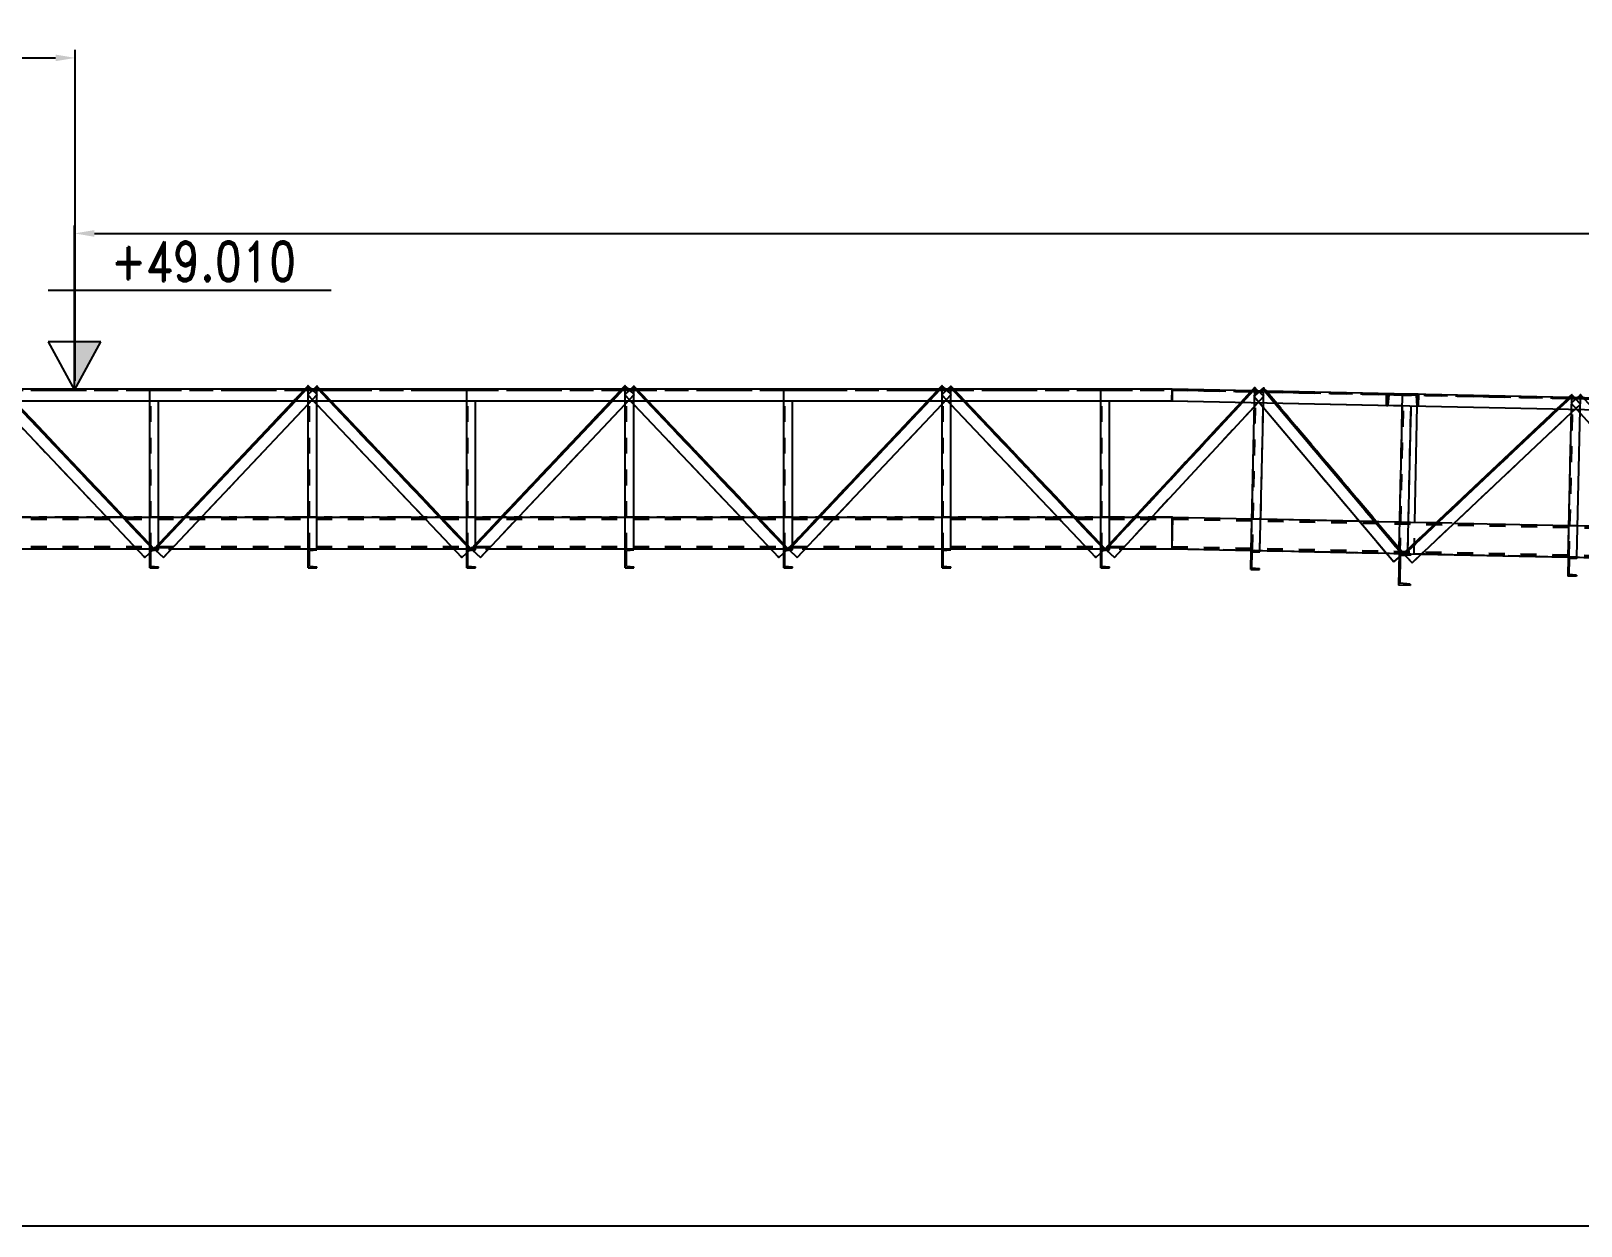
# Model space of a CAD drawing. Header units: millimetres. Extents: x 2368 to 8313, y 7493 to 11698.
# Drawn here: x 5892.6 to 6088.2, y 8225.6 to 8376.3 of the extents above; entities that cross this region are included whole.
import ezdxf
from ezdxf.enums import TextEntityAlignment as Align

# ---------------------------------------------------------------- set-up
doc = ezdxf.new("R2010")
doc.units = ezdxf.units.MM
for name, pattern in [('XKITLINE00', [0]), ('XKITLINE02', [4, 2, -2]), ('XKITLINE03', [6, 3, -1, 1, -1])]:
    doc.linetypes.add(name, pattern=pattern)
doc.layers.add('3', color=120, linetype='Continuous')
doc.styles.add('ROMAND', font='romand.shx')
doc.styles.add('ROMANS', font='romans.shx')
doc.dimstyles.new('MD300', dxfattribs={"dimtxt": 2.5, "dimasz": 2.5, "dimexe": 1, "dimexo": 1, "dimgap": 0.5, "dimtad": 1, "dimdec": 1, "dimlfac": 50, "dimrnd": 0.5, "dimdsep": 46, "dimtxsty": 'ROMANS', "dimcen": 1, "dimclrd": 146, "dimclre": 146, "dimclrt": 30, "dimadec": 1, "dimazin": 2, "dimtfac": 1, "dimtdec": 1, "dimtmove": 0, "dimatfit": 1, "dimfxl": 1, "dimtolj": 1, "dimtzin": 0, "dimlwd": -1, "dimlwe": -1, "dimarcsym": 0})

# ---------------------------------------------------------------- blocks, each defined once
blk = doc.blocks.new('*D53')
at = {"color": 146, "transparency": 16777216}
for p, q in [((4535.08, 8331.99), (4535.08, 8373.91)), ((5898.19, 8332.16), (5898.19, 8373.91)), ((4537.58, 8372.91), (5895.69, 8372.91))]:
    blk.add_line(p, q, dxfattribs=at)
for points in [[(4537.58, 8373.33), (4537.58, 8372.5), (4535.08, 8372.91)], [(5895.69, 8373.33), (5895.69, 8372.5), (5898.19, 8372.91)]]:
    blk.add_solid(points, dxfattribs=at)
at = {"layer": 'Defpoints', "color": 0, "transparency": 16777216}
for p in [(5898.19, 8372.91), (4535.08, 8330.99), (5898.19, 8331.16)]:
    blk.add_point(p, dxfattribs=at)
at = {"color": 30, "transparency": 16777216, "insert": (5216.63, 8374.66), "char_height": 2.5, "attachment_point": 5, "style": 'ROMANS'}
blk.add_mtext('\\A1;68155', dxfattribs=at)
blk = doc.blocks.new('*D54')
at = {"color": 146, "transparency": 16777216}
for p, q in [((5898.09, 8331.99), (5898.09, 8351.77)), ((5900.59, 8350.77), (6293.85, 8350.77)), ((6296.35, 8326.87), (6296.35, 8351.77))]:
    blk.add_line(p, q, dxfattribs=at)
for points in [[(5900.59, 8351.19), (5900.59, 8350.35), (5898.09, 8350.77)], [(6293.85, 8351.19), (6293.85, 8350.35), (6296.35, 8350.77)]]:
    blk.add_solid(points, dxfattribs=at)
at = {"layer": 'Defpoints', "color": 0, "transparency": 16777216}
for p in [(6296.35, 8350.77), (5898.09, 8330.99), (6296.35, 8325.87)]:
    blk.add_point(p, dxfattribs=at)
at = {"color": 30, "transparency": 16777216, "insert": (6097.22, 8352.52), "char_height": 2.5, "attachment_point": 5, "style": 'ROMANS'}
blk.add_mtext('\\A1;19913', dxfattribs=at)

msp = doc.modelspace()

# ---------------------------------------------------------------- linework, layer by layer
at = {"color": 3, "linetype": 'XKITLINE02'}
for p, q in [((5216.5882, 8331.1614), (6036.5882, 8331.1614)), ((5216.5882, 8330.9914), (6036.5882, 8330.9914)), ((5216.5882, 8330.9914), (6036.5881, 8330.9914)), ((5888.5666, 8331.3994), (5908.0223, 8310.8812)), ((5888.6827, 8331.5095), (5908.1384, 8310.9913)), ((5907.5884, 8311.3388), (5907.5884, 8330.9913)), ((5907.5884, 8330.9913), (5908.6884, 8330.9913)), ((5907.5884, 8310.9913), (5907.5884, 8330.9913)), ((5907.5884, 8330.9913), (5908.6884, 8330.9913)), ((5907.7284, 8310.9913), (5907.7284, 8330.9913)), ((5907.7284, 8310.9913), (5907.7284, 8330.9913)), ((5908.1384, 8310.9913), (5927.5559, 8331.5397)), ((5908.2547, 8310.8815), (5927.6722, 8331.4298)), ((5908.6884, 8311.3404), (5908.6884, 8330.9913)), ((5908.6884, 8310.9913), (5908.6884, 8330.9913)), ((5925.781, 8329.6614), (5927.1985, 8331.1614)), ((5926.0012, 8329.6614), (5927.4186, 8331.1614)), ((5927.5217, 8330.4086), (5928.6827, 8331.5095)), ((5927.5217, 8330.4086), (5928.3156, 8331.1614)), ((5927.5559, 8331.5397), (5928.7189, 8330.4408)), ((5927.5884, 8329.6614), (5927.5884, 8330.9913)), ((5927.5884, 8330.9913), (5928.6884, 8330.9913)), ((5927.5884, 8310.9913), (5927.5884, 8330.9913)), ((5927.5884, 8330.9913), (5928.6884, 8330.9913)), ((5927.7284, 8310.9913), (5927.7284, 8330.9913)), ((5927.7284, 8310.9913), (5927.7284, 8330.9913)), ((5927.9562, 8331.1614), (5928.7189, 8330.4408)), ((5928.5666, 8331.3994), (5948.0223, 8310.8812)), ((5928.6827, 8331.5095), (5948.1384, 8310.9913)), ((5928.6884, 8329.6614), (5928.6884, 8330.9913)), ((5928.6884, 8310.9913), (5928.6884, 8330.9913)), ((5928.7923, 8331.1614), (5930.2146, 8329.6614)), ((5929.0127, 8331.1614), (5930.4351, 8329.6614)), ((5947.5884, 8311.3388), (5947.5884, 8330.9913)), ((5947.5884, 8330.9913), (5948.6884, 8330.9913)), ((5947.5884, 8310.9913), (5947.5884, 8330.9913)), ((5947.5884, 8330.9913), (5948.6884, 8330.9913)), ((5947.7284, 8310.9913), (5947.7284, 8330.9913)), ((5947.7284, 8310.9913), (5947.7284, 8330.9913)), ((5948.1384, 8310.9913), (5967.5559, 8331.5397)), ((5948.2547, 8310.8815), (5967.6722, 8331.4298)), ((5948.6884, 8311.3404), (5948.6884, 8330.9913)), ((5948.6884, 8310.9913), (5948.6884, 8330.9913)), ((5965.781, 8329.6614), (5967.1985, 8331.1614)), ((5966.0012, 8329.6614), (5967.4186, 8331.1614)), ((5967.5217, 8330.4086), (5968.6827, 8331.5095)), ((5967.5217, 8330.4086), (5968.3156, 8331.1614)), ((5967.5559, 8331.5397), (5968.7189, 8330.4408)), ((5967.5884, 8329.6614), (5967.5884, 8330.9913)), ((5967.5884, 8330.9913), (5968.6884, 8330.9913)), ((5967.5884, 8310.9913), (5967.5884, 8330.9913)), ((5967.5884, 8330.9913), (5968.6884, 8330.9913)), ((5967.7284, 8310.9913), (5967.7284, 8330.9913)), ((5967.7284, 8310.9913), (5967.7284, 8330.9913)), ((5967.9562, 8331.1614), (5968.7189, 8330.4408)), ((5968.5666, 8331.3994), (5988.0223, 8310.8812)), ((5968.6827, 8331.5095), (5988.1384, 8310.9913)), ((5968.6884, 8329.6614), (5968.6884, 8330.9913)), ((5968.6884, 8310.9913), (5968.6884, 8330.9913)), ((5968.7923, 8331.1614), (5970.2146, 8329.6614)), ((5969.0127, 8331.1614), (5970.4351, 8329.6614)), ((5987.5884, 8311.3388), (5987.5884, 8330.9913)), ((5987.5884, 8330.9913), (5988.6884, 8330.9913)), ((5987.5884, 8310.9913), (5987.5884, 8330.9913)), ((5987.5884, 8330.9913), (5988.6884, 8330.9913)), ((5987.7284, 8310.9913), (5987.7284, 8330.9913)), ((5987.7284, 8310.9913), (5987.7284, 8330.9913)), ((5988.1384, 8310.9913), (6007.5559, 8331.5397)), ((5988.2547, 8310.8815), (6007.6722, 8331.4298)), ((5988.6884, 8311.3404), (5988.6884, 8330.9913)), ((5988.6884, 8310.9913), (5988.6884, 8330.9913)), ((6005.781, 8329.6614), (6007.1985, 8331.1614)), ((6006.0012, 8329.6614), (6007.4186, 8331.1614)), ((6007.5217, 8330.4086), (6008.6827, 8331.5095)), ((6007.5217, 8330.4086), (6008.3156, 8331.1614)), ((6007.5559, 8331.5397), (6008.7189, 8330.4408)), ((6007.5884, 8329.6614), (6007.5884, 8330.9913)), ((6007.5884, 8330.9913), (6008.6884, 8330.9913)), ((6007.5884, 8310.9913), (6007.5884, 8330.9913)), ((6007.5884, 8330.9913), (6008.6884, 8330.9913)), ((6007.7284, 8310.9913), (6007.7284, 8330.9913)), ((6007.7284, 8310.9913), (6007.7284, 8330.9913)), ((6007.9562, 8331.1614), (6008.7189, 8330.4408)), ((6008.5666, 8331.3994), (6028.0223, 8310.8812)), ((6008.6827, 8331.5095), (6028.1384, 8310.9913)), ((6008.6884, 8329.6614), (6008.6884, 8330.9913)), ((6008.6884, 8310.9913), (6008.6884, 8330.9913)), ((6008.7923, 8331.1614), (6010.2146, 8329.6614)), ((6009.0127, 8331.1614), (6010.4351, 8329.6614)), ((6027.5884, 8311.3388), (6027.5884, 8330.9913)), ((6027.5884, 8330.9913), (6028.6884, 8330.9913)), ((6027.5884, 8310.9913), (6027.5884, 8330.9913)), ((6027.5884, 8330.9913), (6028.6884, 8330.9913)), ((6027.7284, 8310.9913), (6027.7284, 8330.9913)), ((6027.7284, 8310.9913), (6027.7284, 8330.9913)), ((6028.1384, 8310.9913), (6047.0115, 8331.3124)), ((6028.2556, 8310.8825), (6047.1288, 8331.2035)), ((6028.6884, 8311.3484), (6028.6884, 8330.9913)), ((6028.6884, 8310.9913), (6028.6884, 8330.9913)), ((6036.5601, 8329.6617), (6036.5916, 8331.1614)), ((6036.588, 8330.9914), (6280.1084, 8325.8679)), ((6036.5881, 8331.1614), (6036.5881, 8331.1614)), ((6036.5881, 8329.6614), (6036.5881, 8331.1614)), ((6036.5881, 8330.9914), (6036.5881, 8329.6614)), ((6036.5881, 8330.9914), (6067.4112, 8330.343)), ((6036.5882, 8329.6614), (6036.5882, 8331.1614)), ((6036.5882, 8329.6614), (6036.5882, 8331.1614)), ((6036.5882, 8330.9914), (6036.5882, 8329.6614)), ((6036.5916, 8331.1614), (6067.6932, 8330.5071)), ((6036.5916, 8331.1614), (6048.2389, 8330.9164)), ((6045.3076, 8329.4777), (6046.6743, 8330.9493)), ((6045.5217, 8329.4732), (6046.8885, 8330.9447)), ((6046.5859, 8310.7808), (6047.0453, 8330.7755)), ((6046.7259, 8310.7776), (6047.1853, 8330.7723)), ((6046.7259, 8310.7776), (6047.1853, 8330.7723)), ((6046.9281, 8330.2368), (6048.1508, 8331.2687)), ((6048.1508, 8331.2687), (6046.9281, 8330.2368)), ((6048.0285, 8331.1655), (6046.9281, 8330.2368)), ((6046.9281, 8330.2368), (6047.7456, 8330.9267)), ((6047.0115, 8331.3124), (6048.1839, 8330.2235)), ((6047.0147, 8329.4418), (6047.0453, 8330.7755)), ((6047.0453, 8330.7755), (6048.145, 8330.7502)), ((6047.0453, 8330.7755), (6048.145, 8330.7502)), ((6047.4194, 8330.9336), (6048.1839, 8330.2235)), ((6047.6856, 8310.7555), (6048.145, 8330.7502)), ((6048.1506, 8331.2687), (6048.0283, 8331.1655)), ((6048.0283, 8331.1655), (6065.659, 8310.2742)), ((6048.0285, 8331.1655), (6048.0283, 8331.1655)), ((6048.0285, 8331.1655), (6065.6593, 8310.2742)), ((6048.0286, 8331.1655), (6065.6596, 8310.2742)), ((6048.1145, 8329.4186), (6048.145, 8330.7502)), ((6048.1506, 8331.2687), (6065.7813, 8310.3774)), ((6048.1508, 8331.2687), (6048.1506, 8331.2687)), ((6048.1508, 8331.2687), (6065.7819, 8310.3774)), ((6048.1508, 8331.2687), (6065.7816, 8310.3774)), ((6048.2389, 8330.9163), (6049.528, 8329.3889)), ((6048.4521, 8330.9119), (6049.7412, 8329.3844)), ((5216.5882, 8329.6614), (6036.5882, 8329.6614)), ((5887.5217, 8330.4086), (5906.9774, 8309.8904)), ((5909.3013, 8309.8924), (5928.7189, 8330.4408)), ((5927.5217, 8330.4086), (5928.6884, 8329.1781)), ((5927.5217, 8330.4086), (5946.9774, 8309.8904)), ((5927.5884, 8329.2445), (5928.7189, 8330.4408)), ((5949.3013, 8309.8924), (5968.7189, 8330.4408)), ((5967.5217, 8330.4086), (5968.6884, 8329.1781)), ((5967.5217, 8330.4086), (5986.9774, 8309.8904)), ((5967.5884, 8329.2445), (5968.7189, 8330.4408)), ((5989.3013, 8309.8924), (6008.7189, 8330.4408)), ((6007.5217, 8330.4086), (6008.6884, 8329.1781)), ((6007.5217, 8330.4086), (6026.9774, 8309.8904)), ((6007.5884, 8329.2445), (6008.7189, 8330.4408)), ((6029.3108, 8309.9025), (6048.1839, 8330.2235)), ((6036.5601, 8329.6617), (6067.6617, 8329.0074)), ((6036.5601, 8329.6617), (6065.6607, 8329.0495)), ((6036.5881, 8329.6614), (6036.5881, 8329.6614)), ((6046.9281, 8330.2368), (6046.9281, 8330.2368)), ((6046.9281, 8330.2368), (6064.5592, 8309.3455)), ((6046.9281, 8330.2368), (6048.1013, 8328.8466)), ((6046.9281, 8330.2368), (6064.5588, 8309.3455)), ((6046.9281, 8330.2368), (6064.5588, 8309.3455)), ((6046.9281, 8330.2368), (6046.9281, 8330.2368)), ((6047.0035, 8328.9525), (6048.1839, 8330.2235)), ((6063.6633, 8330.5919), (6063.6317, 8329.0922)), ((6063.6624, 8329.0915), (6063.6624, 8330.5384)), ((6063.6624, 8330.5384), (6066.2035, 8330.5384)), ((6063.6624, 8330.5384), (6063.6624, 8330.5384)), ((6063.9382, 8330.416), (6063.803, 8329.0886)), ((6063.8363, 8329.0878), (6063.9388, 8330.3684)), ((6067.386, 8330.3684), (6063.9388, 8330.3684)), ((6063.9388, 8330.3684), (6063.9388, 8330.3684)), ((6065.232, 8310.3883), (6065.6914, 8330.383)), ((6065.2408, 8310.7706), (6065.6914, 8330.383)), ((6065.3719, 8310.3851), (6065.8313, 8330.3798)), ((6065.3719, 8310.3851), (6065.8313, 8330.3798)), ((6065.6914, 8330.383), (6066.7911, 8330.3577)), ((6065.6914, 8330.383), (6066.7911, 8330.3577)), ((6065.7818, 8310.3778), (6087.0537, 8330.4149)), ((6065.8915, 8310.2614), (6087.1634, 8330.2984)), ((6066.3317, 8310.363), (6066.7911, 8330.3577)), ((6066.339, 8310.6829), (6066.7911, 8330.3577)), ((6066.8789, 8309.2132), (6088.1507, 8329.2502)), ((6067.386, 8330.3684), (6067.4924, 8329.0384)), ((6067.386, 8330.3684), (6067.386, 8330.3684)), ((6067.4112, 8330.343), (6067.4904, 8329.011)), ((6067.6624, 8329.0384), (6067.4924, 8329.0384)), ((6067.4924, 8329.0384), (6067.4924, 8329.0384)), ((6067.5244, 8329.0102), (6067.5565, 8330.5384)), ((6067.6932, 8330.5071), (6067.6617, 8329.0074)), ((6067.6624, 8329.0384), (6067.6624, 8330.5077)), ((6067.6624, 8329.0384), (6067.6624, 8329.0384)), ((6085.1684, 8328.639), (6086.7264, 8330.1066)), ((6085.3966, 8328.6342), (6086.9546, 8330.1018)), ((6086.7171, 8309.9358), (6087.1765, 8329.9305)), ((6086.9565, 8329.3527), (6087.7649, 8330.0847)), ((6086.9565, 8329.3527), (6088.0946, 8328.0958)), ((6086.9958, 8328.1623), (6088.1507, 8329.2502)), ((6087.0059, 8328.6004), (6087.0365, 8329.9337)), ((6087.0365, 8329.9337), (6088.1362, 8329.9084)), ((6087.0537, 8330.4149), (6088.1507, 8329.2502)), ((6087.3565, 8330.0933), (6088.1507, 8329.2502)), ((6088.1057, 8328.5772), (6088.1362, 8329.9084)), ((6088.1507, 8329.2502), (6088.1507, 8329.2502)), ((5216.5882, 8314.9913), (6036.5882, 8314.9913)), ((5216.5882, 8314.8213), (6036.5882, 8314.8213)), ((5216.5882, 8314.8213), (6036.5882, 8314.8213)), ((5216.5882, 8314.7149), (6036.5882, 8314.7149)), ((5216.5882, 8314.7149), (6036.5882, 8314.7149)), ((5227.5884, 8314.9913), (6036.5882, 8314.9913)), ((5902.1406, 8314.9913), (5904.3456, 8314.9913)), ((5907.5884, 8314.9913), (5908.6884, 8314.9913)), ((5911.9182, 8314.9913), (5914.1196, 8314.9913)), ((5927.5884, 8314.9913), (5928.6884, 8314.9913)), ((5942.1406, 8314.9913), (5944.3456, 8314.9913)), ((5947.5884, 8314.9913), (5948.6884, 8314.9913)), ((5951.9182, 8314.9913), (5954.1196, 8314.9913)), ((5967.5884, 8314.9913), (5968.6884, 8314.9913)), ((5982.1406, 8314.9913), (5984.3456, 8314.9913)), ((5987.5884, 8314.9913), (5988.6884, 8314.9913)), ((5991.9182, 8314.9913), (5994.1196, 8314.9913)), ((6007.5884, 8314.9913), (6008.6884, 8314.9913)), ((6022.1406, 8314.9913), (6024.3456, 8314.9913)), ((6027.5884, 8314.9913), (6028.6884, 8314.9913)), ((6031.8533, 8314.9913), (6034.037, 8314.9913)), ((6036.5881, 8310.9913), (6036.6723, 8314.9904)), ((6036.5882, 8310.9913), (6036.5882, 8314.9913)), ((6036.6665, 8314.7141), (6280.0469, 8309.591)), ((6036.6669, 8314.7137), (6280.0472, 8309.5906)), ((6036.6687, 8314.8204), (6280.0491, 8309.6973)), ((6036.6691, 8314.82), (6280.0495, 8309.6969)), ((6036.6727, 8314.9904), (6036.6723, 8314.9904)), ((6036.6723, 8314.9904), (6276.3227, 8309.9458)), ((6046.6778, 8314.7798), (6047.7776, 8314.7566)), ((6046.6778, 8314.7794), (6047.7776, 8314.7562)), ((6060.2134, 8314.4949), (6062.3449, 8314.45)), ((6060.2137, 8314.4945), (6062.3453, 8314.4496)), ((6065.3238, 8314.3869), (6066.4236, 8314.3637)), ((6065.3239, 8314.3873), (6066.4236, 8314.3641)), ((6067.1315, 8310.348), (6067.2157, 8314.3475)), ((6069.9349, 8314.2898), (6072.2174, 8314.2418)), ((6069.9353, 8314.2902), (6072.2178, 8314.2422)), ((6086.669, 8313.938), (6087.7688, 8313.9148)), ((6086.669, 8313.9376), (6087.7688, 8313.9144)), ((5216.5882, 8311.2677), (6036.5882, 8311.2677)), ((5216.5882, 8311.1613), (6036.5882, 8311.1613)), ((5216.5882, 8311.1613), (6036.5882, 8311.1613)), ((5907.5884, 8311.3388), (5907.5884, 8311.5714)), ((5908.6884, 8311.3404), (5908.6884, 8311.5734)), ((5947.5884, 8311.3388), (5947.5884, 8311.5714)), ((5948.6884, 8311.3404), (5948.6884, 8311.5734)), ((5987.5884, 8311.3388), (5987.5884, 8311.5714)), ((5988.6884, 8311.3404), (5988.6884, 8311.5734)), ((6027.5884, 8311.3388), (6027.5884, 8311.5714)), ((6028.6884, 8311.3484), (6028.6884, 8311.5835)), ((6036.5917, 8311.1612), (6279.9721, 8306.0381)), ((6036.5921, 8311.1608), (6279.9725, 8306.0377)), ((6036.594, 8311.2676), (6279.9743, 8306.1445)), ((6036.5943, 8311.2672), (6279.9747, 8306.1441)), ((5905.9335, 8310.9913), (5910.3397, 8310.9913)), ((5906.9774, 8309.8904), (5908.1384, 8310.9913)), ((5907.5884, 8310.9913), (5908.6884, 8310.9913)), ((5907.5884, 8310.4698), (5907.7284, 8310.6026)), ((5907.918, 8310.9913), (5908.3585, 8310.9913)), ((5907.918, 8310.9913), (5908.3585, 8310.9913)), ((5907.931, 8310.7947), (5908.0223, 8310.8813)), ((5908.1384, 8310.9913), (5909.3013, 8309.8924)), ((5908.2547, 8310.8814), (5908.3141, 8310.8253)), ((5927.5884, 8310.9913), (5928.6884, 8310.9913)), ((5927.5884, 8310.9913), (5928.6884, 8310.9913)), ((5945.9335, 8310.9913), (5950.3397, 8310.9913)), ((5946.9774, 8309.8904), (5948.1384, 8310.9913)), ((5947.5884, 8310.9913), (5948.6884, 8310.9913)), ((5947.5884, 8310.4698), (5947.7284, 8310.6026)), ((5947.918, 8310.9913), (5948.3585, 8310.9913)), ((5947.918, 8310.9913), (5948.3585, 8310.9913)), ((5947.931, 8310.7947), (5948.0223, 8310.8813)), ((5948.1384, 8310.9913), (5949.3013, 8309.8924)), ((5948.2547, 8310.8814), (5948.3141, 8310.8253)), ((5967.5884, 8310.9913), (5968.6884, 8310.9913)), ((5967.5884, 8310.9913), (5968.6884, 8310.9913)), ((5985.9335, 8310.9913), (5990.3397, 8310.9913)), ((5986.9774, 8309.8904), (5988.1384, 8310.9913)), ((5987.5884, 8310.9913), (5988.6884, 8310.9913)), ((5987.5884, 8310.4698), (5987.7284, 8310.6026)), ((5987.918, 8310.9913), (5988.3585, 8310.9913)), ((5987.918, 8310.9913), (5988.3585, 8310.9913)), ((5987.931, 8310.7947), (5988.0223, 8310.8813)), ((5988.1384, 8310.9913), (5989.3013, 8309.8924)), ((5988.2547, 8310.8814), (5988.3141, 8310.8253)), ((6007.5884, 8310.9913), (6008.6884, 8310.9913)), ((6007.5884, 8310.9913), (6008.6884, 8310.9913)), ((6025.9335, 8310.9913), (6030.322, 8310.9913)), ((6026.9774, 8309.8904), (6028.1384, 8310.9913)), ((6027.5884, 8310.9913), (6028.6884, 8310.9913)), ((6027.5884, 8310.4698), (6027.7284, 8310.6026)), ((6027.918, 8310.9913), (6028.3567, 8310.9913)), ((6027.918, 8310.9913), (6028.3567, 8310.9913)), ((6027.931, 8310.7947), (6028.0223, 8310.8813)), ((6028.1384, 8310.9913), (6029.3108, 8309.9025)), ((6028.2556, 8310.8825), (6028.3169, 8310.8256)), ((6036.5881, 8310.9913), (6279.9685, 8305.8682)), ((6046.5859, 8310.7808), (6047.6856, 8310.7555)), ((6046.5859, 8310.7804), (6047.6857, 8310.7573)), ((6063.6513, 8310.4212), (6068.0628, 8310.3284)), ((6064.5588, 8309.3455), (6065.7816, 8310.3774)), ((6064.5588, 8309.3455), (6065.6593, 8310.2742)), ((6064.5588, 8309.3455), (6064.5588, 8309.3455)), ((6064.5592, 8309.3455), (6065.7819, 8310.3774)), ((6065.2218, 8309.9047), (6065.3949, 8310.0508)), ((6065.232, 8310.3883), (6066.3317, 8310.363)), ((6065.2408, 8310.7706), (6065.2463, 8311.0121)), ((6065.4691, 8310.1134), (6065.6596, 8310.2742)), ((6065.5688, 8310.3819), (6066.0096, 8310.3726)), ((6065.5699, 8310.3805), (6066.3317, 8310.363)), ((6065.7813, 8310.3774), (6065.659, 8310.2742)), ((6065.6593, 8310.2742), (6065.659, 8310.2742)), ((6065.7816, 8310.3774), (6065.7813, 8310.3774)), ((6065.7818, 8310.3778), (6066.8789, 8309.2132)), ((6065.7839, 8310.3756), (6066.0073, 8310.3705)), ((6065.8915, 8310.2614), (6066.0014, 8310.1447)), ((6066.339, 8310.6829), (6066.3442, 8310.9076)), ((6067.1315, 8310.348), (6247.0917, 8306.5598)), ((6086.5771, 8309.9386), (6087.6769, 8309.9155))]:
    msp.add_line(p, q, dxfattribs=at)
at = {"color": 7, "linetype": 'XKITLINE00'}
for p, q in [((5216.5882, 8331.1614), (6036.5881, 8331.1614)), ((5927.1985, 8331.1614), (5927.5559, 8331.5397)), ((5927.4186, 8331.1614), (5927.6722, 8331.4298)), ((5927.5559, 8331.5397), (5927.6722, 8331.4298)), ((5927.6722, 8331.4298), (5927.9562, 8331.1614)), ((5928.3156, 8331.1614), (5928.6827, 8331.5095)), ((5928.5666, 8331.3994), (5928.7923, 8331.1614)), ((5928.6827, 8331.5095), (5929.0127, 8331.1614)), ((5967.1985, 8331.1614), (5967.5559, 8331.5397)), ((5967.4186, 8331.1614), (5967.6722, 8331.4298)), ((5967.5559, 8331.5397), (5967.6722, 8331.4298)), ((5967.6722, 8331.4298), (5967.9562, 8331.1614)), ((5968.3156, 8331.1614), (5968.6827, 8331.5095)), ((5968.5666, 8331.3994), (5968.7923, 8331.1614)), ((5968.6827, 8331.5095), (5969.0127, 8331.1614)), ((6007.1985, 8331.1614), (6007.5559, 8331.5397)), ((6007.4186, 8331.1614), (6007.6722, 8331.4298)), ((6007.5559, 8331.5397), (6007.6722, 8331.4298)), ((6007.6722, 8331.4298), (6007.9562, 8331.1614)), ((6008.3156, 8331.1614), (6008.6827, 8331.5095)), ((6008.5666, 8331.3994), (6008.7923, 8331.1614)), ((6008.6827, 8331.5095), (6009.0127, 8331.1614)), ((6036.5601, 8329.6617), (6036.5916, 8331.1614)), ((6036.5881, 8329.6614), (6036.5881, 8331.1614)), ((6036.5916, 8331.1614), (6280.1102, 8326.0379)), ((6046.6743, 8330.9493), (6047.0115, 8331.3124)), ((6046.8885, 8330.9447), (6047.1288, 8331.2035)), ((6047.0115, 8331.3124), (6047.1288, 8331.2035)), ((6047.1288, 8331.2035), (6047.4194, 8330.9336)), ((6047.7456, 8330.9267), (6048.0286, 8331.1655)), ((6048.1509, 8331.2687), (6048.0286, 8331.1655)), ((6048.0286, 8331.1655), (6048.0286, 8331.1655)), ((6048.0286, 8331.1655), (6048.2389, 8330.9163)), ((6048.1509, 8331.2687), (6048.1508, 8331.2687)), ((6048.1509, 8331.2687), (6048.4521, 8330.9119)), ((5216.5882, 8329.6614), (6036.5881, 8329.6614)), ((5888.6884, 8329.1781), (5906.9774, 8309.8904)), ((5890.2146, 8329.6614), (5908.0223, 8310.8813)), ((5890.4351, 8329.6614), (5908.1384, 8310.9913)), ((5907.5884, 8311.5714), (5907.5884, 8329.6614)), ((5908.1384, 8310.9913), (5925.781, 8329.6614)), ((5908.2547, 8310.8814), (5926.0012, 8329.6614)), ((5908.6884, 8311.5734), (5908.6884, 8329.6614)), ((5909.3013, 8309.8924), (5927.5884, 8329.2445)), ((5927.5884, 8310.9913), (5927.5884, 8329.6614)), ((5928.6884, 8310.9913), (5928.6884, 8329.6614)), ((5928.6884, 8329.1781), (5946.9774, 8309.8904)), ((5930.2146, 8329.6614), (5948.0223, 8310.8813)), ((5930.4351, 8329.6614), (5948.1384, 8310.9913)), ((5947.5884, 8311.5714), (5947.5884, 8329.6614)), ((5948.1384, 8310.9913), (5965.781, 8329.6614)), ((5948.2547, 8310.8814), (5966.0012, 8329.6614)), ((5948.6884, 8311.5734), (5948.6884, 8329.6614)), ((5949.3013, 8309.8924), (5967.5884, 8329.2445)), ((5967.5884, 8310.9913), (5967.5884, 8329.6614)), ((5968.6884, 8310.9913), (5968.6884, 8329.6614)), ((5968.6884, 8329.1781), (5986.9774, 8309.8904)), ((5970.2146, 8329.6614), (5988.0223, 8310.8813)), ((5970.4351, 8329.6614), (5988.1384, 8310.9913)), ((5987.5884, 8311.5714), (5987.5884, 8329.6614)), ((5988.1384, 8310.9913), (6005.781, 8329.6614)), ((5988.2547, 8310.8814), (6006.0012, 8329.6614)), ((5988.6884, 8311.5734), (5988.6884, 8329.6614)), ((5989.3013, 8309.8924), (6007.5884, 8329.2445)), ((6007.5884, 8310.9913), (6007.5884, 8329.6614)), ((6008.6884, 8310.9913), (6008.6884, 8329.6614)), ((6008.6884, 8329.1781), (6026.9774, 8309.8904)), ((6010.2146, 8329.6614), (6028.0223, 8310.8813)), ((6010.4351, 8329.6614), (6028.1384, 8310.9913)), ((6027.5884, 8311.5714), (6027.5884, 8329.6614)), ((6028.1384, 8310.9913), (6045.3076, 8329.4777)), ((6028.2556, 8310.8825), (6045.5217, 8329.4732)), ((6028.6884, 8311.5835), (6028.6884, 8329.6614)), ((6029.3108, 8309.9025), (6047.0035, 8328.9525)), ((6036.5601, 8329.6617), (6280.0944, 8324.5379)), ((6046.5859, 8310.7808), (6047.0147, 8329.4418)), ((6047.6856, 8310.7555), (6048.1145, 8329.4186)), ((6048.1013, 8328.8466), (6064.5592, 8309.3455)), ((6049.528, 8329.3889), (6065.6597, 8310.2742)), ((6049.7412, 8329.3844), (6065.782, 8310.3774)), ((6063.6624, 8329.0384), (6063.6624, 8329.0915)), ((6063.8324, 8329.0384), (6063.6624, 8329.0384)), ((6063.6624, 8329.0384), (6063.6624, 8329.0384)), ((6063.8324, 8329.0384), (6063.8363, 8329.0878)), ((6063.8324, 8329.0384), (6063.8324, 8329.0384)), ((6065.2463, 8311.0121), (6065.6607, 8329.0495)), ((6066.2035, 8330.5384), (6067.6624, 8330.5384)), ((6066.3442, 8310.9076), (6066.7605, 8329.0263)), ((6067.2157, 8314.3475), (6067.5244, 8329.0102)), ((6067.6624, 8330.5077), (6067.6624, 8330.5384)), ((6067.6624, 8330.5384), (6067.6624, 8330.5384)), ((6086.7264, 8330.1066), (6087.0536, 8330.4149)), ((6086.9546, 8330.1018), (6087.1633, 8330.2984)), ((6087.0536, 8330.4149), (6087.1633, 8330.2984)), ((6087.0537, 8330.4149), (6087.0536, 8330.4149)), ((6087.1633, 8330.2984), (6087.1634, 8330.2984)), ((6087.1634, 8330.2984), (6087.3565, 8330.0933)), ((6087.7649, 8330.0847), (6088.1425, 8330.4266)), ((6088.0239, 8330.3192), (6088.2454, 8330.0746)), ((6088.1425, 8330.4266), (6088.4654, 8330.07)), ((6065.7818, 8310.3778), (6085.1684, 8328.639)), ((6065.8915, 8310.2614), (6085.3966, 8328.6342)), ((6066.8789, 8309.2132), (6086.9958, 8328.1623)), ((6086.5771, 8309.939), (6087.0059, 8328.6004)), ((6087.6768, 8309.9137), (6088.1057, 8328.5772)), ((6088.0946, 8328.0958), (6105.9357, 8308.3931)), ((5888.6884, 8314.9913), (5902.1406, 8314.9913)), ((5904.3456, 8314.9913), (5907.5884, 8314.9913)), ((5908.6884, 8314.9913), (5911.9182, 8314.9913)), ((5914.1196, 8314.9913), (5927.5884, 8314.9913)), ((5928.6884, 8314.9913), (5942.1406, 8314.9913)), ((5944.3456, 8314.9913), (5947.5884, 8314.9913)), ((5948.6884, 8314.9913), (5951.9182, 8314.9913)), ((5954.1196, 8314.9913), (5967.5884, 8314.9913)), ((5968.6884, 8314.9913), (5982.1406, 8314.9913)), ((5984.3456, 8314.9913), (5987.5884, 8314.9913)), ((5988.6884, 8314.9913), (5991.9182, 8314.9913)), ((5994.1196, 8314.9913), (6007.5884, 8314.9913)), ((6008.6884, 8314.9913), (6022.1406, 8314.9913)), ((6024.3456, 8314.9913), (6027.5884, 8314.9913)), ((6028.6884, 8314.9913), (6031.8533, 8314.9913)), ((6034.037, 8314.9913), (6036.5882, 8314.9913)), ((6036.5882, 8310.9913), (6036.5882, 8314.9913)), ((6036.5885, 8310.9909), (6036.6727, 8314.99)), ((6036.6727, 8314.9904), (6046.6778, 8314.7798)), ((6036.6727, 8314.99), (6046.6778, 8314.7794)), ((6047.7776, 8314.7566), (6060.2134, 8314.4949)), ((6047.7776, 8314.7562), (6060.2137, 8314.4945)), ((6062.3449, 8314.45), (6065.3239, 8314.3873)), ((6062.3453, 8314.4496), (6065.3238, 8314.3869)), ((6066.4236, 8314.3641), (6069.9353, 8314.2902)), ((6066.4236, 8314.3637), (6069.9349, 8314.2898)), ((6072.2174, 8314.2418), (6086.669, 8313.9376)), ((6072.2178, 8314.2422), (6086.669, 8313.938)), ((6087.7688, 8313.9148), (6101.1915, 8313.6323)), ((6087.7688, 8313.9144), (6101.1919, 8313.6319)), ((5907.5884, 8310.9913), (5907.5884, 8311.3388)), ((5908.6884, 8310.9913), (5908.6884, 8311.3404)), ((5947.5884, 8310.9913), (5947.5884, 8311.3388)), ((5948.6884, 8310.9913), (5948.6884, 8311.3404)), ((5987.5884, 8310.9913), (5987.5884, 8311.3388)), ((5988.6884, 8310.9913), (5988.6884, 8311.3404)), ((6027.5884, 8310.9913), (6027.5884, 8311.3388)), ((6028.6884, 8310.9913), (6028.6884, 8311.3484)), ((5888.6884, 8310.9913), (5905.9335, 8310.9913)), ((5906.9774, 8309.8904), (5907.5884, 8310.4698)), ((5907.5884, 8310.9913), (5907.918, 8310.9913)), ((5907.5884, 8310.9913), (5907.918, 8310.9913)), ((5907.5884, 8308.5913), (5907.5884, 8310.9913)), ((5907.7284, 8310.7785), (5908.6884, 8310.8553)), ((5907.7284, 8310.6026), (5907.931, 8310.7947)), ((5907.7284, 8308.8041), (5907.7284, 8310.7785)), ((5908.0223, 8310.8813), (5908.1384, 8310.9913)), ((5908.1384, 8310.9913), (5908.2547, 8310.8814)), ((5908.3141, 8310.8253), (5909.3013, 8309.8924)), ((5908.3585, 8310.9913), (5908.6884, 8310.9913)), ((5908.3585, 8310.9913), (5908.6884, 8310.9913)), ((5908.6884, 8310.8553), (5908.6884, 8310.9913)), ((5910.3397, 8310.9913), (5927.5884, 8310.9913)), ((5927.5884, 8310.9913), (5928.6884, 8310.9913)), ((5927.5884, 8310.9913), (5928.6884, 8310.9913)), ((5927.5884, 8308.5913), (5927.5884, 8310.9913)), ((5927.7284, 8310.7785), (5928.6884, 8310.8553)), ((5927.7284, 8308.8041), (5927.7284, 8310.7785)), ((5928.6884, 8310.9913), (5945.9335, 8310.9913)), ((5928.6884, 8310.8553), (5928.6884, 8310.9913)), ((5946.9774, 8309.8904), (5947.5884, 8310.4698)), ((5947.5884, 8310.9913), (5947.918, 8310.9913)), ((5947.5884, 8310.9913), (5947.918, 8310.9913)), ((5947.5884, 8308.5913), (5947.5884, 8310.9913)), ((5947.7284, 8310.7785), (5948.6884, 8310.8553)), ((5947.7284, 8310.6026), (5947.931, 8310.7947)), ((5947.7284, 8308.8041), (5947.7284, 8310.7785)), ((5948.0223, 8310.8813), (5948.1384, 8310.9913)), ((5948.1384, 8310.9913), (5948.2547, 8310.8814)), ((5948.3141, 8310.8253), (5949.3013, 8309.8924)), ((5948.3585, 8310.9913), (5948.6884, 8310.9913)), ((5948.3585, 8310.9913), (5948.6884, 8310.9913)), ((5948.6884, 8310.8553), (5948.6884, 8310.9913)), ((5950.3397, 8310.9913), (5967.5884, 8310.9913)), ((5967.5884, 8310.9913), (5968.6884, 8310.9913)), ((5967.5884, 8310.9913), (5968.6884, 8310.9913)), ((5967.5884, 8308.5913), (5967.5884, 8310.9913)), ((5967.7284, 8310.7785), (5968.6884, 8310.8553)), ((5967.7284, 8308.8041), (5967.7284, 8310.7785)), ((5968.6884, 8310.9913), (5985.9335, 8310.9913)), ((5968.6884, 8310.8553), (5968.6884, 8310.9913)), ((5986.9774, 8309.8904), (5987.5884, 8310.4698)), ((5987.5884, 8310.9913), (5987.918, 8310.9913)), ((5987.5884, 8310.9913), (5987.918, 8310.9913)), ((5987.5884, 8308.5913), (5987.5884, 8310.9913)), ((5987.7284, 8310.7785), (5988.6884, 8310.8553)), ((5987.7284, 8310.6026), (5987.931, 8310.7947)), ((5987.7284, 8308.8041), (5987.7284, 8310.7785)), ((5988.0223, 8310.8813), (5988.1384, 8310.9913)), ((5988.1384, 8310.9913), (5988.2547, 8310.8814)), ((5988.3141, 8310.8253), (5989.3013, 8309.8924)), ((5988.3585, 8310.9913), (5988.6884, 8310.9913)), ((5988.3585, 8310.9913), (5988.6884, 8310.9913)), ((5988.6884, 8310.8553), (5988.6884, 8310.9913)), ((5990.3397, 8310.9913), (6007.5884, 8310.9913)), ((6007.5884, 8310.9913), (6008.6884, 8310.9913)), ((6007.5884, 8310.9913), (6008.6884, 8310.9913)), ((6007.5884, 8308.5913), (6007.5884, 8310.9913)), ((6007.7284, 8310.7785), (6008.6884, 8310.8553)), ((6007.7284, 8308.8041), (6007.7284, 8310.7785)), ((6008.6884, 8310.9913), (6025.9335, 8310.9913)), ((6008.6884, 8310.8553), (6008.6884, 8310.9913)), ((6026.9774, 8309.8904), (6027.5884, 8310.4698)), ((6027.5884, 8310.9913), (6027.918, 8310.9913)), ((6027.5884, 8310.9913), (6027.918, 8310.9913)), ((6027.5884, 8308.5913), (6027.5884, 8310.9913)), ((6027.7284, 8310.7785), (6028.6884, 8310.8553)), ((6027.7284, 8310.6026), (6027.931, 8310.7947)), ((6027.7284, 8308.8041), (6027.7284, 8310.7785)), ((6028.0223, 8310.8813), (6028.1384, 8310.9913)), ((6028.1384, 8310.9913), (6028.2556, 8310.8825)), ((6028.3169, 8310.8256), (6029.3108, 8309.9025)), ((6028.3567, 8310.9913), (6028.6884, 8310.9913)), ((6028.3567, 8310.9913), (6028.6884, 8310.9913)), ((6028.6884, 8310.8553), (6028.6884, 8310.9913)), ((6030.322, 8310.9913), (6036.5882, 8310.9913)), ((6036.5885, 8310.9909), (6046.5859, 8310.7804)), ((6046.5308, 8308.3814), (6046.5859, 8310.7808)), ((6046.5859, 8310.7808), (6047.6856, 8310.7555)), ((6046.5859, 8310.7808), (6047.6856, 8310.7555)), ((6046.6757, 8308.591), (6046.721, 8310.5649)), ((6046.721, 8310.5649), (6047.6825, 8310.6196)), ((6047.6825, 8310.6196), (6047.6856, 8310.7555)), ((6047.6857, 8310.7573), (6063.6513, 8310.4212)), ((6064.5592, 8309.3455), (6065.2218, 8309.9047)), ((6064.5592, 8309.3455), (6064.5592, 8309.3455)), ((6065.232, 8310.389), (6065.1478, 8306.3899)), ((6065.232, 8310.3883), (6065.2408, 8310.7706)), ((6065.232, 8310.389), (6065.5688, 8310.3819)), ((6065.232, 8310.3883), (6065.5699, 8310.3805)), ((6065.3961, 8310.1091), (6065.3236, 8306.6626)), ((6065.3949, 8310.0508), (6065.4691, 8310.1134)), ((6066.7281, 8310.1875), (6065.3961, 8310.1091)), ((6065.6597, 8310.2742), (6065.6596, 8310.2742)), ((6065.782, 8310.3774), (6065.6597, 8310.2742)), ((6065.7818, 8310.3778), (6065.8915, 8310.2614)), ((6065.7818, 8310.3778), (6065.7818, 8310.3778)), ((6065.7819, 8310.3774), (6065.782, 8310.3774)), ((6065.7835, 8310.3756), (6065.7839, 8310.3756)), ((6065.8915, 8310.2614), (6065.8915, 8310.2614)), ((6066.0014, 8310.1447), (6066.8789, 8309.2132)), ((6066.0073, 8310.3705), (6066.3317, 8310.363)), ((6066.0096, 8310.3726), (6066.7317, 8310.3574)), ((6066.3317, 8310.363), (6066.339, 8310.6829)), ((6066.7317, 8310.3574), (6066.7281, 8310.1875)), ((6066.8789, 8309.2132), (6066.8789, 8309.2132)), ((6068.0628, 8310.3284), (6086.5771, 8309.9386)), ((6086.5772, 8309.9401), (6086.522, 8307.5408)), ((6086.5771, 8309.939), (6087.6768, 8309.9137)), ((6087.6769, 8309.9149), (6086.5772, 8309.9401)), ((6086.7122, 8309.7242), (6086.6669, 8307.7503)), ((6087.6737, 8309.7789), (6086.7122, 8309.7242)), ((6087.6769, 8309.9149), (6087.6737, 8309.7789)), ((6087.6769, 8309.9155), (6104.8851, 8309.5533)), ((5907.5884, 8308.5913), (5908.6884, 8308.5913)), ((5907.7284, 8308.8041), (5908.6884, 8308.7273)), ((5908.6884, 8308.5913), (5908.6884, 8308.7273)), ((5927.5884, 8308.5913), (5928.6884, 8308.5913)), ((5927.7284, 8308.8041), (5928.6884, 8308.7273)), ((5928.6884, 8308.5913), (5928.6884, 8308.7273)), ((5947.5884, 8308.5913), (5948.6884, 8308.5913)), ((5947.7284, 8308.8041), (5948.6884, 8308.7273)), ((5948.6884, 8308.5913), (5948.6884, 8308.7273)), ((5967.5884, 8308.5913), (5968.6884, 8308.5913)), ((5967.7284, 8308.8041), (5968.6884, 8308.7273)), ((5968.6884, 8308.5913), (5968.6884, 8308.7273)), ((5987.5884, 8308.5913), (5988.6884, 8308.5913)), ((5987.7284, 8308.8041), (5988.6884, 8308.7273)), ((5988.6884, 8308.5913), (5988.6884, 8308.7273)), ((6007.5884, 8308.5913), (6008.6884, 8308.5913)), ((6007.7284, 8308.8041), (6008.6884, 8308.7273)), ((6008.6884, 8308.5913), (6008.6884, 8308.7273)), ((6027.5884, 8308.5913), (6028.6884, 8308.5913)), ((6027.7284, 8308.8041), (6028.6884, 8308.7273)), ((6028.6884, 8308.5913), (6028.6884, 8308.7273)), ((6046.5308, 8308.3814), (6047.6305, 8308.3562)), ((6046.6757, 8308.591), (6047.6336, 8308.4921)), ((6047.6305, 8308.3562), (6047.6336, 8308.4921)), ((6087.6217, 8307.5155), (6086.522, 8307.5408)), ((6087.6249, 8307.6515), (6086.6669, 8307.7503)), ((6087.6249, 8307.6515), (6087.6217, 8307.5155)), ((6066.6475, 8306.3583), (6065.1478, 8306.3899)), ((6066.6511, 8306.5283), (6065.3236, 8306.6626)), ((6066.6511, 8306.5283), (6066.6475, 8306.3583))]:
    msp.add_line(p, q, dxfattribs=at)
at = {"color": 1, "linetype": 'XKITLINE03'}
for p, q in [((5216.5882, 8330.9914), (6036.5882, 8330.9914)), ((5216.5882, 8330.9914), (6036.5881, 8330.9914)), ((5888.6827, 8331.5095), (5908.1384, 8310.9913)), ((5908.1384, 8310.9913), (5888.6827, 8331.5095)), ((5907.5884, 8310.9913), (5907.5884, 8330.9913)), ((5907.5884, 8310.9913), (5907.5884, 8330.9913)), ((5908.1384, 8310.9913), (5927.5559, 8331.5397)), ((5927.5559, 8331.5397), (5908.1384, 8310.9913)), ((5927.5884, 8310.9913), (5927.5884, 8330.9913)), ((5927.5884, 8310.9913), (5927.5884, 8330.9913)), ((5928.6827, 8331.5095), (5948.1384, 8310.9913)), ((5948.1384, 8310.9913), (5928.6827, 8331.5095)), ((5947.5884, 8310.9913), (5947.5884, 8330.9913)), ((5947.5884, 8310.9913), (5947.5884, 8330.9913)), ((5948.1384, 8310.9913), (5967.5559, 8331.5397)), ((5967.5559, 8331.5397), (5948.1384, 8310.9913)), ((5967.5884, 8310.9913), (5967.5884, 8330.9913)), ((5967.5884, 8310.9913), (5967.5884, 8330.9913)), ((5968.6827, 8331.5095), (5988.1384, 8310.9913)), ((5988.1384, 8310.9913), (5968.6827, 8331.5095)), ((5987.5884, 8310.9913), (5987.5884, 8330.9913)), ((5987.5884, 8310.9913), (5987.5884, 8330.9913)), ((5988.1384, 8310.9913), (6007.5559, 8331.5397)), ((6007.5559, 8331.5397), (5988.1384, 8310.9913)), ((6007.5884, 8310.9913), (6007.5884, 8330.9913)), ((6007.5884, 8310.9913), (6007.5884, 8330.9913)), ((6008.6827, 8331.5095), (6028.1384, 8310.9913)), ((6028.1384, 8310.9913), (6008.6827, 8331.5095)), ((6027.5884, 8310.9913), (6027.5884, 8330.9913)), ((6027.5884, 8310.9913), (6027.5884, 8330.9913)), ((6028.1384, 8310.9913), (6047.0115, 8331.3124)), ((6047.0115, 8331.3124), (6028.1384, 8310.9913)), ((6281.3087, 8325.8426), (6036.588, 8330.9914)), ((6046.5859, 8310.7808), (6047.0453, 8330.7755)), ((6046.5859, 8310.7808), (6047.0453, 8330.7755)), ((6048.1508, 8331.2687), (6065.7819, 8310.3774)), ((6065.7816, 8310.3774), (6048.1508, 8331.2687)), ((6065.232, 8310.3883), (6065.6914, 8330.383)), ((6065.232, 8310.3883), (6065.6914, 8330.383)), ((6065.7818, 8310.3778), (6087.0537, 8330.4149)), ((6086.5771, 8309.939), (6087.0365, 8329.9337)), ((6088.1425, 8330.4266), (6107.1217, 8309.467)), ((6036.5882, 8314.9913), (5216.5882, 8314.9913)), ((5216.5882, 8314.9913), (6036.5882, 8314.9913)), ((5907.5884, 8310.9913), (5907.5884, 8310.9913)), ((5927.5884, 8310.9913), (5927.5884, 8310.9913)), ((5947.5884, 8310.9913), (5947.5884, 8310.9913)), ((5967.5884, 8310.9913), (5967.5884, 8310.9913)), ((5987.5884, 8310.9913), (5987.5884, 8310.9913)), ((6007.5884, 8310.9913), (6007.5884, 8310.9913)), ((6027.5884, 8310.9913), (6027.5884, 8310.9913)), ((6036.5881, 8310.9913), (6279.9685, 8305.8682)), ((6279.9689, 8305.8678), (6036.5885, 8310.9909)), ((6046.5859, 8310.7808), (6046.5859, 8310.7808)), ((6065.232, 8310.389), (6065.232, 8310.389)), ((6086.5772, 8309.9401), (6086.5772, 8309.9401))]:
    msp.add_line(p, q, dxfattribs=at)
at = {"color": 1, "linetype": 'XKITLINE00'}
for p, q in [((5907.5846, 8330.982), (5907.5846, 8330.982)), ((5907.5846, 8330.982), (5907.5846, 8330.982)), ((5927.5521, 8331.5305), (5927.5521, 8331.5305)), ((5927.5521, 8331.5304), (5927.5521, 8331.5304)), ((5927.5846, 8330.982), (5927.5846, 8330.982)), ((5927.5846, 8330.982), (5927.5846, 8330.982)), ((5928.6789, 8331.5002), (5928.6789, 8331.5002)), ((5928.6789, 8331.5002), (5928.6789, 8331.5002)), ((5947.5846, 8330.982), (5947.5846, 8330.982)), ((5947.5846, 8330.982), (5947.5846, 8330.982)), ((5967.5521, 8331.5305), (5967.5521, 8331.5305)), ((5967.5521, 8331.5304), (5967.5521, 8331.5304)), ((5967.5846, 8330.982), (5967.5846, 8330.982)), ((5967.5846, 8330.982), (5967.5846, 8330.982)), ((5968.6789, 8331.5002), (5968.6789, 8331.5002)), ((5968.6789, 8331.5002), (5968.6789, 8331.5002)), ((5987.5846, 8330.982), (5987.5846, 8330.982)), ((5987.5846, 8330.982), (5987.5846, 8330.982)), ((6007.5521, 8331.5305), (6007.5521, 8331.5305)), ((6007.5521, 8331.5304), (6007.5521, 8331.5304)), ((6007.5846, 8330.982), (6007.5846, 8330.982)), ((6007.5846, 8330.982), (6007.5846, 8330.982)), ((6008.6789, 8331.5002), (6008.6789, 8331.5002)), ((6008.6789, 8331.5002), (6008.6789, 8331.5002)), ((6027.5846, 8330.982), (6027.5846, 8330.982)), ((6027.5846, 8330.982), (6027.5846, 8330.982)), ((6036.5842, 8330.9822), (6036.5842, 8330.9822)), ((6036.5842, 8330.9822), (6036.5842, 8330.9822)), ((6036.5843, 8330.9822), (6036.5843, 8330.9822)), ((6047.0077, 8331.3031), (6047.0077, 8331.3031)), ((6047.0077, 8331.3031), (6047.0077, 8331.3031)), ((6047.0415, 8330.7663), (6047.0415, 8330.7663)), ((6047.0415, 8330.7663), (6047.0415, 8330.7663)), ((6048.147, 8331.2595), (6048.147, 8331.2595)), ((6048.147, 8331.2595), (6048.147, 8331.2595)), ((6065.6875, 8330.3737), (6065.6875, 8330.3737)), ((6065.6875, 8330.3737), (6065.6875, 8330.3737)), ((6087.0327, 8329.9244), (6087.0327, 8329.9244)), ((6087.0498, 8330.4056), (6087.0498, 8330.4056)), ((6088.1387, 8330.4174), (6088.1387, 8330.4174)), ((6036.5843, 8314.982), (6036.5843, 8314.982)), ((6036.5843, 8314.982), (6036.5843, 8314.982)), ((5907.5846, 8310.982), (5907.5846, 8310.982)), ((5907.5846, 8310.982), (5907.5846, 8310.982)), ((5907.5846, 8310.982), (5907.5846, 8310.982)), ((5908.1346, 8310.9821), (5908.1346, 8310.9821)), ((5908.1346, 8310.9821), (5908.1346, 8310.9821)), ((5908.1346, 8310.9821), (5908.1346, 8310.9821)), ((5908.1346, 8310.9821), (5908.1346, 8310.9821)), ((5927.5846, 8310.982), (5927.5846, 8310.982)), ((5927.5846, 8310.982), (5927.5846, 8310.982)), ((5927.5846, 8310.982), (5927.5846, 8310.982)), ((5947.5846, 8310.982), (5947.5846, 8310.982)), ((5947.5846, 8310.982), (5947.5846, 8310.982)), ((5947.5846, 8310.982), (5947.5846, 8310.982)), ((5948.1346, 8310.9821), (5948.1346, 8310.9821)), ((5948.1346, 8310.9821), (5948.1346, 8310.9821)), ((5948.1346, 8310.9821), (5948.1346, 8310.9821)), ((5948.1346, 8310.9821), (5948.1346, 8310.9821)), ((5967.5846, 8310.982), (5967.5846, 8310.982)), ((5967.5846, 8310.982), (5967.5846, 8310.982)), ((5967.5846, 8310.982), (5967.5846, 8310.982)), ((5987.5846, 8310.982), (5987.5846, 8310.982)), ((5987.5846, 8310.982), (5987.5846, 8310.982)), ((5987.5846, 8310.982), (5987.5846, 8310.982)), ((5988.1346, 8310.9821), (5988.1346, 8310.9821)), ((5988.1346, 8310.9821), (5988.1346, 8310.9821)), ((5988.1346, 8310.9821), (5988.1346, 8310.9821)), ((5988.1346, 8310.9821), (5988.1346, 8310.9821)), ((6007.5846, 8310.982), (6007.5846, 8310.982)), ((6007.5846, 8310.982), (6007.5846, 8310.982)), ((6007.5846, 8310.982), (6007.5846, 8310.982)), ((6027.5846, 8310.982), (6027.5846, 8310.982)), ((6027.5846, 8310.982), (6027.5846, 8310.982)), ((6027.5846, 8310.982), (6027.5846, 8310.982)), ((6028.1346, 8310.9821), (6028.1346, 8310.9821)), ((6028.1346, 8310.9821), (6028.1346, 8310.9821)), ((6028.1346, 8310.9821), (6028.1346, 8310.9821)), ((6028.1346, 8310.9821), (6028.1346, 8310.9821)), ((6036.5843, 8310.982), (6036.5843, 8310.982)), ((6036.5847, 8310.9816), (6036.5847, 8310.9816)), ((6046.5821, 8310.7716), (6046.5821, 8310.7716)), ((6046.5821, 8310.7716), (6046.5821, 8310.7716)), ((6046.5821, 8310.7716), (6046.5821, 8310.7716)), ((6065.2281, 8310.3791), (6065.2281, 8310.3791)), ((6065.2281, 8310.3791), (6065.2281, 8310.3791)), ((6065.2282, 8310.3798), (6065.2282, 8310.3798)), ((6065.7777, 8310.3682), (6065.7777, 8310.3682)), ((6065.778, 8310.3686), (6065.778, 8310.3686)), ((6065.7781, 8310.3682), (6065.7781, 8310.3682)), ((6086.5733, 8309.9309), (6086.5733, 8309.9309)), ((6086.5733, 8309.9297), (6086.5733, 8309.9297))]:
    msp.add_line(p, q, dxfattribs=at)
msp.add_lwpolyline([(3492.9579, 8225.5635), (6939.5996, 8225.5635)])
for centre in [(5907.5884, 8330.9913), (5907.5884, 8330.9913), (5927.5559, 8331.5397), (5927.5559, 8331.5397), (5927.5884, 8330.9913), (5927.5884, 8330.9913), (5928.6827, 8331.5095), (5928.6827, 8331.5095), (5947.5884, 8330.9913), (5947.5884, 8330.9913), (5967.5559, 8331.5397), (5967.5559, 8331.5397), (5967.5884, 8330.9913), (5967.5884, 8330.9913), (5968.6827, 8331.5095), (5968.6827, 8331.5095), (5987.5884, 8330.9913), (5987.5884, 8330.9913), (6007.5559, 8331.5397), (6007.5559, 8331.5397), (6007.5884, 8330.9913), (6007.5884, 8330.9913), (6008.6827, 8331.5095), (6008.6827, 8331.5095), (6027.5884, 8330.9913), (6027.5884, 8330.9913), (6036.588, 8330.9914), (6036.5881, 8330.9914), (6036.5882, 8330.9914), (6047.0115, 8331.3124), (6047.0115, 8331.3124), (6047.0453, 8330.7755), (6047.0453, 8330.7755), (6048.1508, 8331.2687), (6048.1508, 8331.2687), (6065.6914, 8330.383), (6065.6914, 8330.383), (6087.0365, 8329.9337), (6087.0537, 8330.4149), (6088.1425, 8330.4266), (6036.5882, 8314.9913), (6036.5882, 8314.9913), (5907.5884, 8310.9913), (5907.5884, 8310.9913), (5907.5884, 8310.9913), (5908.1384, 8310.9913), (5908.1384, 8310.9913), (5908.1384, 8310.9913), (5908.1384, 8310.9913), (5927.5884, 8310.9913), (5927.5884, 8310.9913), (5927.5884, 8310.9913), (5947.5884, 8310.9913), (5947.5884, 8310.9913), (5947.5884, 8310.9913), (5948.1384, 8310.9913), (5948.1384, 8310.9913), (5948.1384, 8310.9913), (5948.1384, 8310.9913), (5967.5884, 8310.9913), (5967.5884, 8310.9913), (5967.5884, 8310.9913), (5987.5884, 8310.9913), (5987.5884, 8310.9913), (5987.5884, 8310.9913), (5988.1384, 8310.9913), (5988.1384, 8310.9913), (5988.1384, 8310.9913), (5988.1384, 8310.9913), (6007.5884, 8310.9913), (6007.5884, 8310.9913), (6007.5884, 8310.9913), (6027.5884, 8310.9913), (6027.5884, 8310.9913), (6027.5884, 8310.9913), (6028.1384, 8310.9913), (6028.1384, 8310.9913), (6028.1384, 8310.9913), (6028.1384, 8310.9913), (6036.5881, 8310.9913), (6036.5885, 8310.9909), (6046.5859, 8310.7808), (6046.5859, 8310.7808), (6046.5859, 8310.7808), (6065.232, 8310.389), (6065.232, 8310.3883), (6065.232, 8310.3883), (6065.7816, 8310.3774), (6065.7818, 8310.3778), (6065.7819, 8310.3774), (6086.5771, 8309.939), (6086.5772, 8309.9401)]:
    msp.add_circle(centre, 0.01, dxfattribs=at)
at = {"layer": '3'}
for p, q in [((5898.0928, 8330.9914), (5898.0928, 8346.9359)), ((5894.7594, 8343.6025), (5930.4669, 8343.6025)), ((5901.4261, 8337.1025), (5894.7594, 8337.1025)), ((5894.7594, 8337.1025), (5898.0928, 8330.9914)), ((5898.0928, 8330.9914), (5901.4261, 8337.1025))]:
    msp.add_line(p, q, dxfattribs=at)
msp.add_solid([(5898.0928, 8330.9914), (5901.4261, 8337.1025), (5898.0928, 8337.1025)], dxfattribs=at)

# ---------------------------------------------------------------- texts
at = {"layer": '3', "style": 'ROMAND', "width": 0.8}
msp.add_text('+49.010', height=5, dxfattribs=at).set_placement((5902.7709, 8347.2479), align=Align.MIDDLE_LEFT)

# ---------------------------------------------------------------- dimensions: what is measured, and where the dimension line sits
for base, p1, p2, picture, middle in [((5898.1855, 8372.9141), (4535.0836, 8330.9914), (5898.1855, 8331.1614), '*D53', (5216.6345, 8374.6641)), ((6296.3536, 8350.7694), (5898.0928, 8330.9914), (6296.3536, 8325.8679), '*D54', (6097.2232, 8352.5194))]:
    dim = msp.add_linear_dim(base=base, p1=p1, p2=p2, dimstyle='MD300')
    dim.commit()
    dim.dimension.update_dxf_attribs({"geometry": picture, "text_midpoint": middle})

doc.saveas('drawing.dxf')
